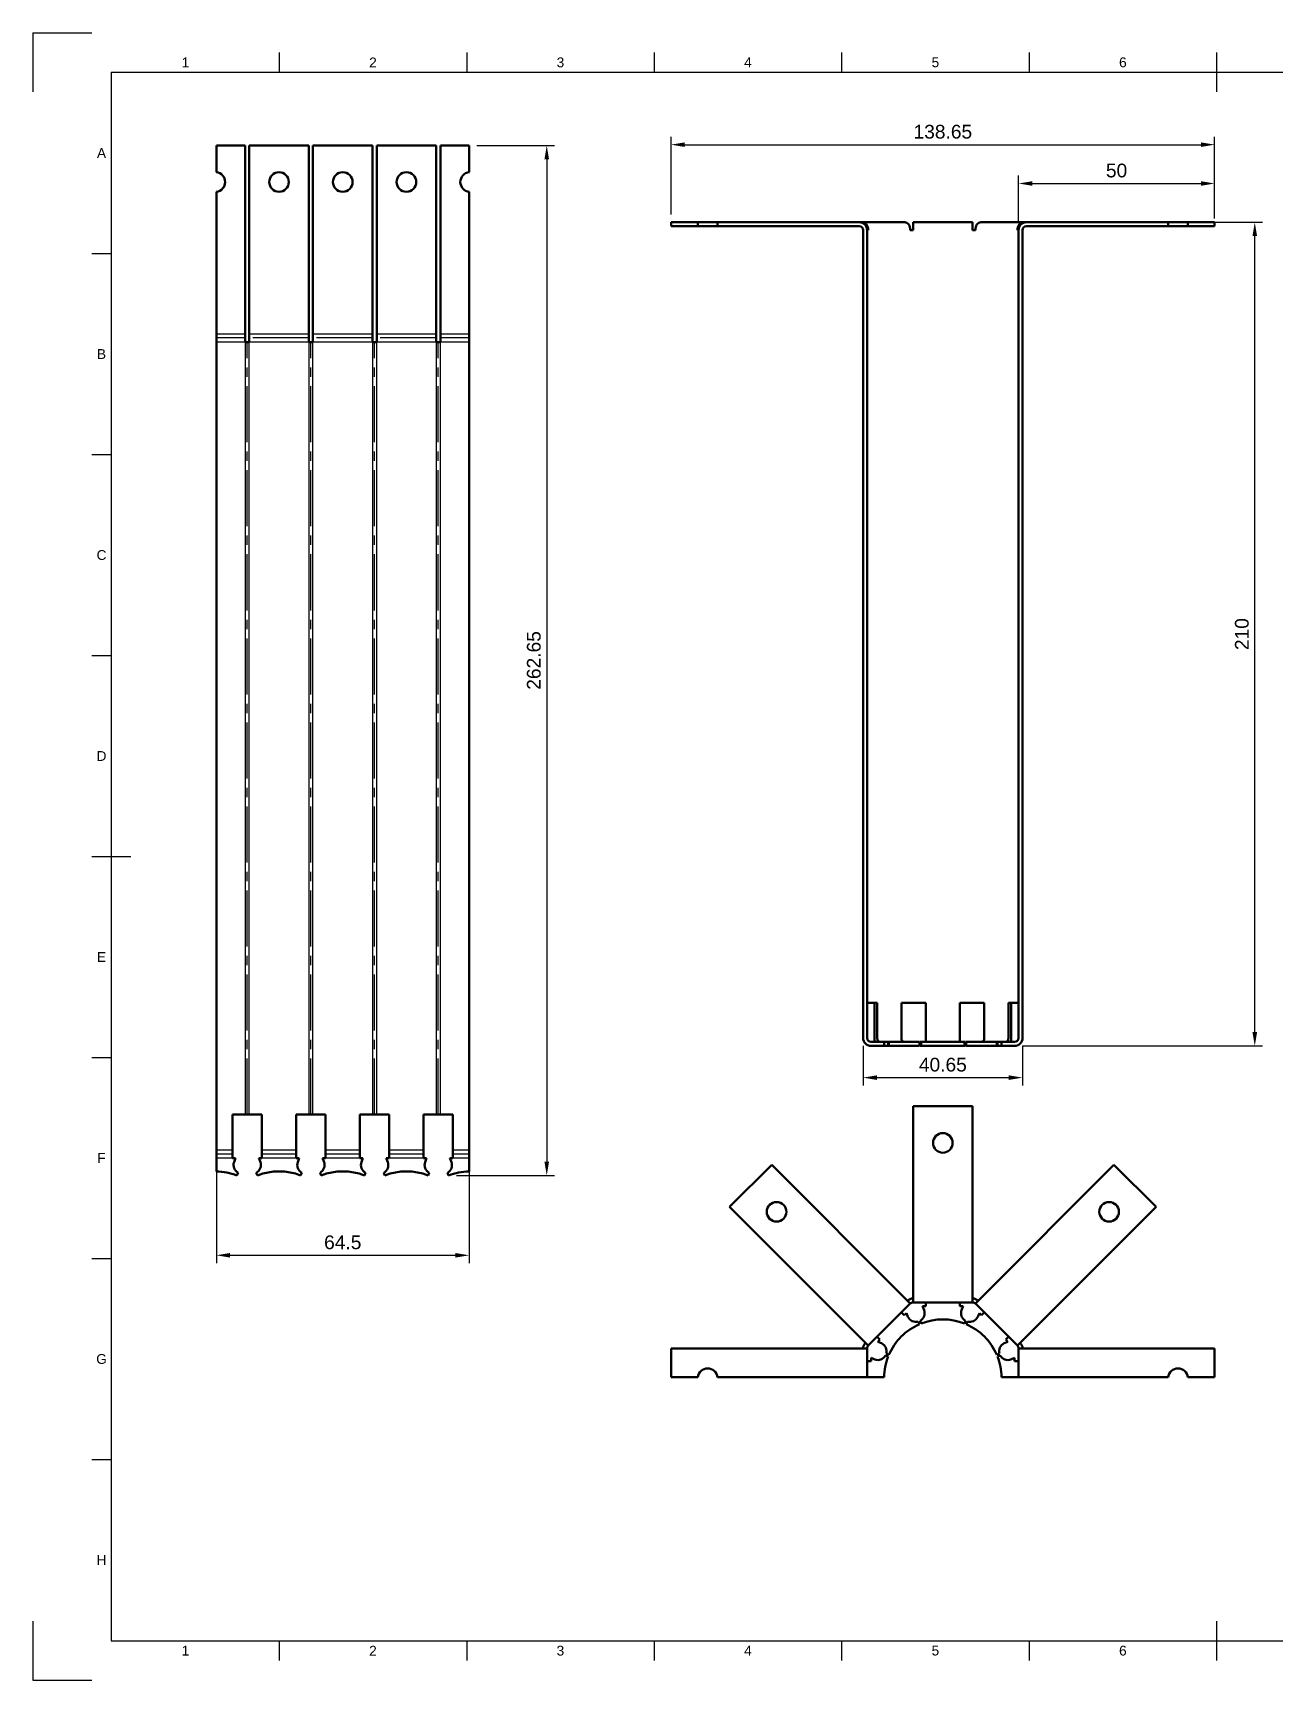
# Model space of a CAD drawing. Header units: millimetres. Extents: x 0 to 594, y 0 to 420.
# Drawn here: x 0 to 316.9, y 0 to 420 of the extents above; entities that cross this region are included whole.
import ezdxf
from ezdxf.enums import TextEntityAlignment as Align

# ---------------------------------------------------------------- set-up
doc = ezdxf.new("R2010")
doc.units = ezdxf.units.MM
doc.header["$LTSCALE"] = 0.75
doc.linetypes.add('CENTER2', pattern=[28.575, 19.05, -3.175, 3.175, -3.175])
for name, color, linetype, lineweight in [('Bend Center', 7, 'CENTER2', 25), ('Border', 7, 'Continuous', 25), ('FD_Dimensions', 7, 'Continuous', 25), ('Visible', 7, 'Continuous', 50), ('Visible Narrow', 7, 'Continuous', 25)]:
    doc.layers.add(name, color=color, linetype=linetype, lineweight=lineweight)
doc.styles.add('FusionTitle', font='')
doc.styles.get("Standard").update_dxf_attribs({"font": 'arial.ttf'})
doc.styles.get('FusionTitle').set_extended_font_data('Arial Unicode MS')
doc.dimstyles.new('Dim-ISO-25', dxfattribs={"dimtxt": 3.5, "dimasz": 3.5, "dimexe": 2, "dimexo": 2, "dimgap": 1.5, "dimtad": 1, "dimzin": 12, "dimdsep": 46, "dimtxsty": 'Standard', "dimcen": 0, "dimazin": 3, "dimtp": 0.1, "dimtm": 0.1, "dimtfac": 0.714, "dimtmove": 0, "dimatfit": 3, "dimfxl": 1, "dimtzin": 12, "dimarcsym": 0})

# ---------------------------------------------------------------- blocks, each defined once
blk = doc.blocks.new('ISO_A2_SHEET')
at = {"layer": 'Border'}
for p, q in [((0, 420), (15, 420)), ((0, 420), (0, 405)), ((62.8335, 415), (62.8335, 410)), ((110.6668, 415), (110.6668, 410)), ((158.5001, 415), (158.5001, 410)), ((206.3334, 415), (206.3334, 410)), ((254.1667, 415), (254.1667, 410)), ((302, 415), (302, 405)), ((20, 410), (584, 410)), ((20, 410), (20, 10)), ((15, 363.75), (20, 363.75)), ((15, 312.5), (20, 312.5)), ((15, 261.25), (20, 261.25)), ((15, 210), (25, 210)), ((15, 158.75), (20, 158.75)), ((15, 107.5), (20, 107.5)), ((15, 56.25), (20, 56.25)), ((0, 15), (0, 0)), ((302, 15), (302, 5)), ((20, 10), (584, 10)), ((62.8335, 10), (62.8335, 5)), ((110.6668, 10), (110.6668, 5)), ((158.5001, 10), (158.5001, 5)), ((206.3334, 10), (206.3334, 5)), ((254.1667, 10), (254.1667, 5)), ((0, 0), (15, 0))]:
    blk.add_line(p, q, dxfattribs=at)
at = {"layer": 'Border', "style": 'FusionTitle'}
for s, p in [('1', (38.91685, 412.5)), ('2', (86.75015, 412.5)), ('3', (134.58345, 412.5)), ('4', (182.41675, 412.5)), ('5', (230.25005, 412.5)), ('6', (278.08335, 412.5)), ('A', (17.5, 389.375)), ('B', (17.5, 338.125)), ('C', (17.5, 286.875)), ('D', (17.5, 235.625)), ('E', (17.5, 184.375)), ('F', (17.5, 133.125)), ('G', (17.5, 81.875)), ('H', (17.5, 30.625)), ('1', (38.91685, 7.5)), ('2', (86.75015, 7.5)), ('3', (134.58345, 7.5)), ('4', (182.41675, 7.5)), ('5', (230.25005, 7.5)), ('6', (278.08335, 7.5))]:
    blk.add_text(s, height=2.5, dxfattribs=at).set_placement(p, align=Align.MIDDLE)
blk = doc.blocks.new('*D15')
at = {"layer": 'Defpoints', "color": 0, "transparency": 16777216}
for p in [(289.659159, 371.712211), (311.733607, 371.712211), (250.471977, 161.712211)]:
    blk.add_point(p, dxfattribs=at)
at = {"layer": 'FD_Dimensions', "lineweight": -2, "transparency": 16777216}
for p, q in [((291.659159, 371.712211), (313.733607, 371.712211)), ((311.733607, 165.212211), (311.733607, 368.212211)), ((252.471977, 161.712211), (313.733607, 161.712211))]:
    blk.add_line(p, q, dxfattribs=at)
at = {"layer": 'FD_Dimensions', "transparency": 16777216}
for points in [[(311.150274, 368.212211), (312.316941, 368.212211), (311.733607, 371.712211)], [(311.150274, 165.212211), (312.316941, 165.212211), (311.733607, 161.712211)]]:
    blk.add_solid(points, dxfattribs=at)
at = {"layer": 'FD_Dimensions', "color": 0, "transparency": 16777216, "insert": (308.446602, 266.712211), "char_height": 3.5, "attachment_point": 5, "rotation": 90}
blk.add_mtext('210', dxfattribs=at)
blk = doc.blocks.new('*D16')
at = {"layer": 'Defpoints', "color": 0, "transparency": 16777216}
for p in [(301.471977, 381.611706), (251.471977, 369.712211), (301.471977, 370.712211)]:
    blk.add_point(p, dxfattribs=at)
at = {"layer": 'FD_Dimensions', "lineweight": -2, "transparency": 16777216}
for p, q in [((251.471977, 371.712211), (251.471977, 383.611706)), ((301.471977, 372.712211), (301.471977, 383.611706)), ((254.971977, 381.611706), (297.971977, 381.611706))]:
    blk.add_line(p, q, dxfattribs=at)
at = {"layer": 'FD_Dimensions', "transparency": 16777216}
for points in [[(254.971977, 382.195039), (254.971977, 381.028372), (251.471977, 381.611706)], [(297.971977, 382.195039), (297.971977, 381.028372), (301.471977, 381.611706)]]:
    blk.add_solid(points, dxfattribs=at)
at = {"layer": 'FD_Dimensions', "color": 0, "transparency": 16777216, "insert": (276.471977, 384.898711), "char_height": 3.5, "attachment_point": 5}
blk.add_mtext('50', dxfattribs=at)
blk = doc.blocks.new('*D17')
at = {"layer": 'Defpoints', "color": 0, "transparency": 16777216}
for p in [(301.471977, 391.511201), (162.821278, 371.712211), (301.471977, 371.712211)]:
    blk.add_point(p, dxfattribs=at)
at = {"layer": 'FD_Dimensions', "lineweight": -2, "transparency": 16777216}
for p, q in [((162.821278, 373.712211), (162.821278, 393.511201)), ((166.321278, 391.511201), (297.971977, 391.511201)), ((301.471977, 373.712211), (301.471977, 393.511201))]:
    blk.add_line(p, q, dxfattribs=at)
at = {"layer": 'FD_Dimensions', "transparency": 16777216}
for points in [[(166.321278, 392.094534), (166.321278, 390.927867), (162.821278, 391.511201)], [(297.971977, 392.094534), (297.971977, 390.927867), (301.471977, 391.511201)]]:
    blk.add_solid(points, dxfattribs=at)
at = {"layer": 'FD_Dimensions', "color": 0, "transparency": 16777216, "insert": (232.146628, 394.7994), "char_height": 3.5, "attachment_point": 5}
blk.add_mtext('138.65', dxfattribs=at)
blk = doc.blocks.new('*D18')
at = {"layer": 'Defpoints', "color": 0, "transparency": 16777216}
for p in [(211.821278, 163.712211), (252.471977, 163.712211), (252.471977, 153.613584)]:
    blk.add_point(p, dxfattribs=at)
at = {"layer": 'FD_Dimensions', "lineweight": -2, "transparency": 16777216}
for p, q in [((211.821278, 161.712211), (211.821278, 151.613584)), ((252.471977, 161.712211), (252.471977, 151.613584)), ((215.321278, 153.613584), (248.971977, 153.613584))]:
    blk.add_line(p, q, dxfattribs=at)
at = {"layer": 'FD_Dimensions', "transparency": 16777216}
for points in [[(215.321278, 154.196918), (215.321278, 153.030251), (211.821278, 153.613584)], [(248.971977, 154.196918), (248.971977, 153.030251), (252.471977, 153.613584)]]:
    blk.add_solid(points, dxfattribs=at)
at = {"layer": 'FD_Dimensions', "color": 0, "transparency": 16777216, "insert": (232.146628, 156.90059), "char_height": 3.5, "attachment_point": 5}
blk.add_mtext('40.65', dxfattribs=at)
blk = doc.blocks.new('*D19')
at = {"layer": 'Defpoints', "color": 0, "transparency": 16777216}
for p in [(46.797442, 135.176771), (111.294875, 133.040488), (111.294875, 108.309619)]:
    blk.add_point(p, dxfattribs=at)
at = {"layer": 'FD_Dimensions', "lineweight": -2, "transparency": 16777216}
for p, q in [((46.797442, 133.176771), (46.797442, 106.309619)), ((111.294875, 131.040488), (111.294875, 106.309619)), ((50.297442, 108.309619), (107.794875, 108.309619))]:
    blk.add_line(p, q, dxfattribs=at)
at = {"layer": 'FD_Dimensions', "transparency": 16777216}
for points in [[(50.297442, 108.892952), (50.297442, 107.726285), (46.797442, 108.309619)], [(107.794875, 108.892952), (107.794875, 107.726285), (111.294875, 108.309619)]]:
    blk.add_solid(points, dxfattribs=at)
at = {"layer": 'FD_Dimensions', "color": 0, "transparency": 16777216, "insert": (79.046159, 111.596624), "char_height": 3.5, "attachment_point": 5}
blk.add_mtext('64.5', dxfattribs=at)
blk = doc.blocks.new('*D20')
at = {"layer": 'Defpoints', "color": 0, "transparency": 16777216}
for p in [(111.294875, 391.313054), (106.036391, 128.667077), (131.093865, 128.667077)]:
    blk.add_point(p, dxfattribs=at)
at = {"layer": 'FD_Dimensions', "lineweight": -2, "transparency": 16777216}
for p, q in [((113.294875, 391.313054), (133.093865, 391.313054)), ((131.093865, 387.813054), (131.093865, 132.167077)), ((108.036391, 128.667077), (133.093865, 128.667077))]:
    blk.add_line(p, q, dxfattribs=at)
at = {"layer": 'FD_Dimensions', "transparency": 16777216}
for points in [[(130.510532, 387.813054), (131.677198, 387.813054), (131.093865, 391.313054)], [(130.510532, 132.167077), (131.677198, 132.167077), (131.093865, 128.667077)]]:
    blk.add_solid(points, dxfattribs=at)
at = {"layer": 'FD_Dimensions', "color": 0, "transparency": 16777216, "insert": (127.806859, 259.990066), "char_height": 3.5, "attachment_point": 5, "rotation": 90}
blk.add_mtext('262.65', dxfattribs=at)

msp = doc.modelspace()

# ---------------------------------------------------------------- linework, layer by layer
at = {"layer": 'Bend Center'}
for p, q in [((54.13805, 342.244912), (46.797442, 342.244912)), ((54.672121, 144.176771), (54.672121, 341.176771)), ((70.387409, 342.244912), (55.206192, 342.244912)), ((70.921479, 144.176771), (70.921479, 341.176771)), ((86.636767, 342.244912), (71.45555, 342.244912)), ((87.170838, 144.176771), (87.170838, 341.176771)), ((102.886125, 342.244912), (87.704908, 342.244912)), ((103.420196, 144.176771), (103.420196, 341.176771)), ((111.294875, 342.244912), (103.954267, 342.244912)), ((50.922121, 134.108629), (46.797442, 134.108629)), ((67.171121, 134.108629), (58.422121, 134.108629)), ((83.420121, 134.108629), (74.671121, 134.108629)), ((99.669121, 134.108629), (90.920121, 134.108629)), ((111.294875, 134.108629), (107.169121, 134.108629))]:
    msp.add_line(p, q, dxfattribs=at)
at = {"layer": 'Visible'}
for p, q in [((46.797442, 391.313054), (46.797442, 384.475173)), ((54.13805, 391.313054), (46.797442, 391.313054)), ((54.13805, 341.176771), (54.13805, 391.313054)), ((55.206192, 391.313054), (55.206192, 341.176771)), ((70.387409, 391.313054), (55.206192, 391.313054)), ((70.387409, 341.176771), (70.387409, 391.313054)), ((71.45555, 391.313054), (71.45555, 341.176771)), ((86.636767, 391.313054), (71.45555, 391.313054)), ((86.636767, 341.176771), (86.636767, 391.313054)), ((87.704908, 391.313054), (87.704908, 341.176771)), ((102.886125, 391.313054), (87.704908, 391.313054)), ((102.886125, 341.176771), (102.886125, 391.313054)), ((103.954267, 391.313054), (103.954267, 341.176771)), ((111.294875, 391.313054), (103.954267, 391.313054)), ((111.294875, 384.475173), (111.294875, 391.313054)), ((46.797442, 379.500236), (46.797442, 343.313054)), ((111.294875, 341.176771), (111.294875, 379.500236)), ((46.797442, 343.313054), (46.797442, 135.176771)), ((55.206192, 341.176771), (54.13805, 341.176771)), ((71.45555, 341.176771), (70.387409, 341.176771)), ((87.704908, 341.176771), (86.636767, 341.176771)), ((103.954267, 341.176771), (102.886125, 341.176771)), ((111.294875, 133.040488), (111.294875, 341.176771)), ((50.922121, 144.176771), (58.422121, 144.176771)), ((50.922121, 133.040488), (50.922121, 144.176771)), ((58.422121, 144.176771), (58.422121, 133.040488)), ((67.171121, 144.176771), (74.671121, 144.176771)), ((67.171121, 133.040488), (67.171121, 144.176771)), ((74.671121, 144.176771), (74.671121, 133.040488)), ((83.420121, 133.040488), (83.420121, 144.176771)), ((83.420121, 144.176771), (90.920121, 144.176771)), ((90.920121, 144.176771), (90.920121, 133.040488)), ((99.669121, 133.040488), (99.669121, 144.176771)), ((99.669121, 144.176771), (107.169121, 144.176771)), ((107.169121, 144.176771), (107.169121, 133.040488)), ((46.797442, 135.176771), (46.797442, 129.713055)), ((51.702668, 133.040488), (50.922121, 133.040488)), ((51.302988, 132.075575), (51.702668, 133.040488)), ((57.641574, 133.040488), (58.041254, 132.075575)), ((58.422121, 133.040488), (57.641574, 133.040488)), ((67.952026, 133.040488), (67.171121, 133.040488)), ((67.552346, 132.075575), (67.952026, 133.040488)), ((74.671121, 133.040488), (73.890933, 133.040488)), ((73.890933, 133.040488), (74.290612, 132.075575)), ((84.201384, 133.040488), (83.420121, 133.040488)), ((83.801705, 132.075575), (84.201384, 133.040488)), ((90.140291, 133.040488), (90.539971, 132.075575)), ((90.920121, 133.040488), (90.140291, 133.040488)), ((100.450743, 133.040488), (99.669121, 133.040488)), ((100.051063, 132.075575), (100.450743, 133.040488)), ((106.389649, 133.040488), (106.789329, 132.075575)), ((107.169121, 133.040488), (106.389649, 133.040488)), ((111.294875, 129.713055), (111.294875, 133.040488)), ((52.055926, 128.667077), (52.349068, 129.374783)), ((56.995175, 129.374783), (57.288316, 128.667077)), ((68.305285, 128.667077), (68.598426, 129.374783)), ((73.244533, 129.374783), (73.537674, 128.667077)), ((84.554643, 128.667077), (84.847784, 129.374783)), ((89.493891, 129.374783), (89.787033, 128.667077)), ((100.804001, 128.667077), (101.097143, 129.374783)), ((105.743249, 129.374783), (106.036391, 128.667077))]:
    msp.add_line(p, q, dxfattribs=at)
at = {"layer": 'Visible', "extrusion": (-1, 2e-16, 0)}
for p, q in [((162.821278, 371.712211), (169.659159, 371.712211)), ((162.821278, 370.712211), (162.821278, 371.712211)), ((162.821278, 370.712211), (169.659159, 370.712211)), ((169.659159, 370.712211), (169.659159, 371.712211)), ((169.659159, 371.712211), (174.634096, 371.712211)), ((174.634096, 370.712211), (169.659159, 370.712211)), ((174.634096, 371.712211), (174.634096, 370.712211)), ((174.634096, 371.712211), (210.821278, 371.712211)), ((174.634096, 370.712211), (210.821278, 370.712211)), ((210.821278, 371.712211), (211.699958, 371.712211)), ((211.699958, 371.712211), (222.434699, 371.712211)), ((211.821278, 163.712211), (211.821278, 369.712211)), ((212.821278, 163.712211), (212.821278, 369.712211)), ((213.114171, 369.712211), (212.821278, 369.712211)), ((224.556019, 369.712211), (223.848912, 369.712211)), ((224.556019, 371.712211), (239.737236, 371.712211)), ((224.556019, 369.712211), (224.556019, 371.712211)), ((239.737236, 371.712211), (239.737236, 369.712211)), ((240.444343, 369.712211), (239.737236, 369.712211)), ((241.858556, 371.712211), (252.593298, 371.712211)), ((251.471977, 369.712211), (251.179084, 369.712211)), ((251.471977, 163.712211), (251.471977, 369.712211)), ((252.471977, 163.712211), (252.471977, 369.712211)), ((252.593298, 371.712211), (253.471977, 371.712211)), ((253.471977, 371.712211), (289.659159, 371.712211)), ((289.659159, 370.712211), (253.471977, 370.712211)), ((289.659159, 370.712211), (289.659159, 371.712211)), ((289.659159, 371.712211), (294.634096, 371.712211)), ((294.634096, 370.712211), (289.659159, 370.712211)), ((294.634096, 371.712211), (294.634096, 370.712211)), ((294.634096, 371.712211), (301.471977, 371.712211)), ((301.471977, 370.712211), (294.634096, 370.712211)), ((301.471977, 370.712211), (301.471977, 371.712211)), ((212.821278, 172.712211), (213.114171, 172.712211)), ((213.114171, 172.712211), (215.388176, 172.712211)), ((214.68107, 163.712211), (214.68107, 172.712211)), ((215.388176, 172.712211), (215.388176, 163.712211)), ((221.574654, 163.712211), (221.574654, 172.712211)), ((221.574654, 172.712211), (223.848912, 172.712211)), ((223.848912, 172.712211), (224.556019, 172.712211)), ((224.556019, 172.712211), (227.77159, 172.712211)), ((227.77159, 172.712211), (227.77159, 163.712211)), ((236.52059, 163.712211), (236.52059, 172.712211)), ((236.52059, 172.712211), (239.737236, 172.712211)), ((239.737236, 172.712211), (240.444343, 172.712211)), ((240.444343, 172.712211), (242.717841, 172.712211)), ((242.717841, 172.712211), (242.717841, 163.712211)), ((248.904319, 163.712211), (248.904319, 172.712211)), ((248.904319, 172.712211), (251.179084, 172.712211)), ((249.611425, 172.712211), (249.611425, 163.712211)), ((251.179084, 172.712211), (251.471977, 172.712211)), ((213.821278, 162.712211), (217.148711, 162.712211)), ((213.821278, 161.712211), (217.148711, 161.712211)), ((217.148711, 161.712211), (217.148711, 162.712211)), ((217.148711, 162.712211), (218.194689, 162.712211)), ((218.194689, 161.712211), (217.148711, 161.712211)), ((218.194689, 162.712211), (218.38603, 162.712211)), ((218.194689, 162.712211), (218.194689, 161.712211)), ((218.194689, 161.712211), (218.38603, 161.712211)), ((218.38603, 162.712211), (226.176204, 162.712211)), ((218.38603, 161.712211), (218.38603, 162.712211)), ((226.176204, 161.712211), (218.38603, 161.712211)), ((226.176204, 162.712211), (226.176204, 161.712211)), ((226.345002, 162.712211), (226.638143, 162.712211)), ((226.345002, 162.712211), (226.345002, 161.712211)), ((226.345002, 161.712211), (226.638143, 161.712211)), ((226.638143, 161.712211), (226.638143, 162.712211)), ((226.638143, 162.712211), (237.655112, 162.712211)), ((237.655112, 161.712211), (226.638143, 161.712211)), ((227.77159, 163.712211), (227.77159, 162.712211)), ((236.52059, 162.712211), (236.52059, 163.712211)), ((237.655112, 162.712211), (237.948253, 162.712211)), ((237.655112, 162.712211), (237.655112, 161.712211)), ((237.948253, 161.712211), (237.655112, 161.712211)), ((237.948253, 161.712211), (237.948253, 162.712211)), ((238.117052, 161.712211), (238.117052, 162.712211)), ((238.117052, 162.712211), (245.907225, 162.712211)), ((245.907225, 161.712211), (238.117052, 161.712211)), ((245.907225, 162.712211), (246.098567, 162.712211)), ((245.907225, 162.712211), (245.907225, 161.712211)), ((246.098567, 161.712211), (245.907225, 161.712211)), ((246.098567, 162.712211), (247.144544, 162.712211)), ((246.098567, 161.712211), (246.098567, 162.712211)), ((247.144544, 161.712211), (246.098567, 161.712211)), ((247.144544, 162.712211), (250.471977, 162.712211)), ((247.144544, 162.712211), (247.144544, 161.712211)), ((250.471977, 161.712211), (247.144544, 161.712211)), ((224.556019, 146.298492), (224.556019, 98.298492)), ((239.737236, 146.298492), (224.556019, 146.298492)), ((239.737236, 98.298492), (239.737236, 146.298492)), ((188.493573, 131.360937), (177.758832, 120.626196)), ((222.434699, 97.419812), (188.493573, 131.360937)), ((275.799682, 131.360937), (241.858556, 97.419812)), ((286.534423, 120.626196), (275.799682, 131.360937)), ((177.758832, 120.626196), (211.699958, 86.685071)), ((252.593298, 86.685071), (286.534423, 120.626196)), ((222.434699, 97.419812), (223.848912, 96.005598)), ((224.556019, 96.298492), (224.556019, 98.298492)), ((239.737236, 98.298492), (239.737236, 96.298492)), ((240.444343, 96.005598), (241.858556, 97.419812)), ((223.848912, 96.005598), (213.114171, 85.270857)), ((222.28176, 93.024233), (221.574654, 93.73134)), ((222.833944, 93.576416), (222.28176, 93.024233)), ((223.233624, 92.611504), (222.833944, 93.576416)), ((239.737236, 96.298492), (224.556019, 96.298492)), ((227.77159, 95.298492), (226.991402, 95.298492)), ((226.991402, 95.298492), (227.391081, 94.333579)), ((227.77159, 96.298492), (227.77159, 95.298492)), ((236.52059, 95.298492), (236.52059, 96.298492)), ((237.301854, 95.298492), (236.52059, 95.298492)), ((236.902174, 94.333579), (237.301854, 95.298492)), ((251.179084, 85.270857), (240.444343, 96.005598)), ((241.459311, 93.576416), (241.059632, 92.611504)), ((242.010735, 93.024993), (241.459311, 93.576416)), ((242.717841, 93.7321), (242.010735, 93.024993)), ((226.176204, 90.733739), (225.883062, 91.441445)), ((226.345002, 91.632787), (226.638143, 90.925081)), ((237.655112, 90.925081), (237.948253, 91.632787)), ((238.410193, 91.441445), (238.117052, 90.733739)), ((210.821278, 84.56375), (162.821278, 84.56375)), ((162.821278, 84.56375), (162.821278, 77.223142)), ((210.821278, 84.56375), (212.821278, 84.56375)), ((213.114171, 85.270857), (211.699958, 86.685071)), ((212.821278, 84.56375), (212.821278, 77.223142)), ((215.388176, 87.544862), (216.095283, 86.837756)), ((216.095283, 86.837756), (215.543353, 86.285826)), ((215.543353, 86.285826), (216.508266, 85.886146)), ((247.784989, 85.886146), (248.749902, 86.285826)), ((248.197212, 86.838516), (248.904319, 87.545622)), ((248.749902, 86.285826), (248.197212, 86.838516)), ((252.593298, 86.685071), (251.179084, 85.270857)), ((251.471977, 77.223142), (251.471977, 84.56375)), ((251.471977, 84.56375), (253.471977, 84.56375)), ((301.471977, 84.56375), (253.471977, 84.56375)), ((301.471977, 77.223142), (301.471977, 84.56375)), ((213.821278, 81.347821), (212.821278, 81.347821)), ((214.78619, 81.728688), (213.821278, 82.128368)), ((213.821278, 82.128368), (213.821278, 81.347821)), ((218.194689, 82.481626), (217.486983, 82.774768)), ((217.678324, 83.236707), (218.38603, 82.943566)), ((245.907225, 82.943566), (246.614931, 83.236707)), ((246.806273, 82.774768), (246.098567, 82.481626)), ((250.471977, 82.128368), (249.507065, 81.728688)), ((250.471977, 81.348896), (250.471977, 82.128368)), ((251.471977, 81.348896), (250.471977, 81.348896)), ((162.821278, 77.223142), (169.659159, 77.223142)), ((174.634096, 77.223142), (210.821278, 77.223142)), ((210.821278, 77.223142), (212.821278, 77.223142)), ((213.821278, 77.223142), (212.821278, 77.223142)), ((213.821278, 77.223142), (217.148711, 77.223142)), ((247.144544, 77.223142), (250.471977, 77.223142)), ((251.471977, 77.223142), (250.471977, 77.223142)), ((251.471977, 77.223142), (253.471977, 77.223142)), ((253.471977, 77.223142), (289.659159, 77.223142)), ((294.634096, 77.223142), (301.471977, 77.223142))]:
    msp.add_line(p, q, dxfattribs=at)
at = {"layer": 'Visible', "extrusion": (0, 0, -1)}
for centre in [(-62.7968, 381.987704), (-79.046159, 381.987704), (-95.295517, 381.987704), (-232.146628, 136.973142), (-189.720221, 119.399549), (-274.573034, 119.399549)]:
    msp.add_circle(centre, 2.5, dxfattribs=at)
for centre, radius, start, end in [((-46.547442, 381.987704), 2.5, 95.73917, 264.26083), ((-111.544875, 381.987704), 2.5, 275.73917, 84.26083), ((-53.435744, 131.34497), 2.25, 298.87937, 18.916678), ((-55.908498, 131.34497), 2.25, 161.083322, 241.12063), ((-69.685102, 131.34497), 2.25, 298.87937, 18.916678), ((-72.157857, 131.34497), 2.25, 161.083322, 241.12063), ((-85.93446, 131.34497), 2.25, 298.87937, 18.916678), ((-88.407215, 131.34497), 2.25, 161.083322, 241.12063), ((-102.183819, 131.34497), 2.25, 298.87937, 18.916678), ((-104.656573, 131.34497), 2.25, 161.083322, 241.12063), ((-46.547442, 114.715138), 15, 90.954974, 111.545026), ((-62.7968, 114.715138), 15, 68.454974, 111.545026), ((-79.046159, 114.715138), 15, 68.454974, 111.545026), ((-95.295517, 114.715138), 15, 68.454974, 111.545026), ((-111.544875, 114.715138), 15, 68.454974, 89.045026), ((-224.556019, 95.298492), 2, 45, 90), ((-239.737236, 95.298492), 2, 90, 135), ((-225.258326, 93.602973), 2.25, 253.87937, 333.916678), ((-225.258326, 93.602973), 2.25, 161.083322, 241.12063), ((-239.034929, 93.602973), 2.25, 298.87937, 18.916678), ((-239.034929, 93.602973), 2.25, 206.083322, 286.12063), ((-232.146628, 76.973142), 15, 23.454974, 66.545026), ((-232.146628, 76.973142), 15, 68.454974, 111.545026), ((-232.146628, 76.973142), 15, 113.454974, 156.545026), ((-213.821278, 84.56375), 2, 0, 45), ((-215.516796, 83.861444), 2.25, 116.083322, 196.12063), ((-248.776459, 83.861444), 2.25, 343.87937, 63.916678), ((-250.471977, 84.56375), 2, 135, 180), ((-215.516796, 83.861444), 2.25, 208.87937, 288.916678), ((-232.146628, 76.973142), 15, 0.954974, 21.545026), ((-232.146628, 76.973142), 15, 158.454974, 179.045026), ((-248.776459, 83.861444), 2.25, 251.083322, 331.12063), ((-172.146628, 76.973142), 2.5, 5.73917, 174.26083), ((-292.146628, 76.973142), 2.5, 5.73917, 174.26083)]:
    msp.add_arc(centre, radius, start, end, dxfattribs=at)
at = {"layer": 'Visible'}
for centre, radius, start, end in [((210.821278, 369.712211), 2, 0, 90), ((210.821278, 369.712211), 1, 0, 90), ((253.471977, 369.712211), 2, 90, 180), ((253.471977, 369.712211), 1, 90, 180), ((46.547442, 114.715138), 18.000001, 74.666643, 74.680756), ((62.7968, 114.71514), 17.999998, 105.319244, 105.333357), ((62.7968, 114.715138), 18.000001, 74.666643, 74.680756), ((79.046158, 114.71514), 17.999998, 105.319244, 105.333357), ((79.046159, 114.71514), 17.999998, 74.666643, 74.680756), ((95.295516, 114.71514), 17.999998, 105.319244, 105.333357), ((95.295517, 114.715138), 18.000001, 74.666643, 74.680756), ((111.544875, 114.715137), 18.000001, 105.319244, 105.333357), ((232.146628, 76.973142), 18, 119.666643, 119.680756), ((224.556019, 95.298492), 1, 90, 135), ((232.146628, 76.973142), 18, 105.319244, 105.333357), ((232.146628, 76.973142), 18, 74.666643, 74.680756), ((239.737236, 95.298492), 1, 45, 90), ((232.146628, 76.973142), 18, 60.319244, 60.333357), ((213.821278, 84.56375), 1, 135, 180), ((232.146628, 76.973142), 18, 150.319244, 150.333357), ((232.146628, 76.973142), 18, 29.666643, 29.680756), ((250.471977, 84.56375), 1, 0, 45), ((232.146627, 76.973142), 18, 164.666643, 164.680756), ((232.146628, 76.973142), 18, 15.319244, 15.333357)]:
    msp.add_arc(centre, radius, start, end, dxfattribs=at)
at = {"layer": 'Visible', "extrusion": (0, -2e-16, -1)}
for centre, radius, start, end in [((-213.821278, 163.712211), 2, 270, 0), ((-213.821278, 163.712211), 1, 270, 0), ((-250.471977, 163.712211), 2, 180, 270), ((-250.471977, 163.712211), 1, 180, 270)]:
    msp.add_arc(centre, radius, start, end, dxfattribs=at)
for centre, major_axis, start_param, end_param in [((211.699958, 369.712211), (0, 2), 0, 1.5707963268), ((252.593298, 369.712211), (0, 2), -1.5707963268, 0), ((216.095283, 163.712211), (0, 2), 4.1887902048, 4.7123889804), ((222.28176, 163.712211), (0, 1), 3.1415926536, 4.7123889804), ((242.010735, 163.712211), (0, 1), 1.5707963268, 3.1415926536), ((248.197212, 163.712211), (0, 2), 1.5707963268, 2.0943951024)]:
    msp.add_ellipse(centre, major_axis=major_axis, ratio=0.7071067812, start_param=start_param, end_param=end_param, dxfattribs=at)
at = {"layer": 'Visible'}
for centre, major_axis, start_param, end_param in [((222.434699, 369.712211), (0, 2), -1.5707963268, 0), ((241.858556, 369.712211), (0, 2), 0, 1.5707963268), ((216.095283, 163.712211), (0, 1), 1.5707963268, 3.1415926536), ((248.197212, 163.712211), (0, 1), 3.1415926536, 4.7123889804)]:
    msp.add_ellipse(centre, major_axis=major_axis, ratio=0.7071067812, start_param=start_param, end_param=end_param, dxfattribs=at)
at = {"layer": 'Visible Narrow'}
for p, q in [((46.797442, 343.313054), (54.13805, 343.313054)), ((54.13805, 341.176771), (46.797442, 341.176771)), ((54.13805, 341.176771), (54.13805, 144.176771)), ((55.206192, 343.313054), (70.387409, 343.313054)), ((55.206192, 144.176771), (55.206192, 341.176771)), ((70.387409, 341.176771), (55.206192, 341.176771)), ((70.387409, 341.176771), (70.387409, 144.176771)), ((71.45555, 343.313054), (86.636767, 343.313054)), ((86.636767, 341.176771), (71.45555, 341.176771)), ((71.45555, 144.176771), (71.45555, 341.176771)), ((86.636767, 341.176771), (86.636767, 144.176771)), ((87.704908, 343.313054), (102.886125, 343.313054)), ((102.886125, 341.176771), (87.704908, 341.176771)), ((87.704908, 144.176771), (87.704908, 341.176771)), ((102.886125, 341.176771), (102.886125, 144.176771)), ((103.954267, 343.313054), (111.294875, 343.313054)), ((103.954267, 144.176771), (103.954267, 341.176771)), ((111.294875, 341.176771), (103.954267, 341.176771)), ((46.797442, 135.176771), (50.922121, 135.176771)), ((58.422121, 135.176771), (67.171121, 135.176771)), ((74.671121, 135.176771), (83.420121, 135.176771)), ((90.920121, 135.176771), (99.669121, 135.176771)), ((107.169121, 135.176771), (111.294875, 135.176771)), ((50.922121, 133.040488), (46.797442, 133.040488)), ((67.171121, 133.040488), (58.422121, 133.040488)), ((83.420121, 133.040488), (74.671121, 133.040488)), ((99.669121, 133.040488), (90.920121, 133.040488)), ((111.294875, 133.040488), (107.169121, 133.040488))]:
    msp.add_line(p, q, dxfattribs=at)

# ---------------------------------------------------------------- block references
at = {"layer": 'Border'}
msp.add_blockref('ISO_A2_SHEET', (0, 0), dxfattribs=at)

# ---------------------------------------------------------------- dimensions: what is measured, and where the dimension line sits
at = {"layer": 'FD_Dimensions'}
dim = msp.add_aligned_dim(p1=(162.821278, 371.712211), p2=(301.471977, 371.712211), distance=19.79899, dimstyle='Dim-ISO-25', override={"dimlfac": 1, "dimclrd": 256, "dimclre": 256}, dxfattribs=at)
dim.commit()
dim.dimension.update_dxf_attribs({"geometry": '*D17', "text_midpoint": (232.146628, 394.7994)})
for base, p1, p2, angle, picture, middle in [((131.093865, 128.667077), (111.294875, 391.313054), (106.036391, 128.667077), 90, '*D20', (127.806859, 259.990066)), ((301.471977, 381.611706), (251.471977, 369.712211), (301.471977, 370.712211), 180, '*D16', (276.471977, 384.898711)), ((311.733607, 371.712211), (250.471977, 161.712211), (289.659159, 371.712211), 270, '*D15', (308.446602, 266.712211)), ((252.471977, 153.613584), (211.821278, 163.712211), (252.471977, 163.712211), 180, '*D18', (232.146628, 156.90059))]:
    dim = msp.add_linear_dim(base=base, p1=p1, p2=p2, angle=angle, dimstyle='Dim-ISO-25', override={"dimlfac": 1, "dimclrd": 256, "dimclre": 256}, dxfattribs=at)
    dim.commit()
    dim.dimension.update_dxf_attribs({"geometry": picture, "text_midpoint": middle})
dim = msp.add_linear_dim(base=(111.294875, 108.309619), p1=(46.797442, 135.176771), p2=(111.294875, 133.040488), dimstyle='Dim-ISO-25', override={"dimlfac": 1, "dimclrd": 256, "dimclre": 256}, dxfattribs=at)
dim.commit()
dim.dimension.update_dxf_attribs({"geometry": '*D19', "text_midpoint": (79.046159, 111.596624)})

doc.saveas('drawing.dxf')
